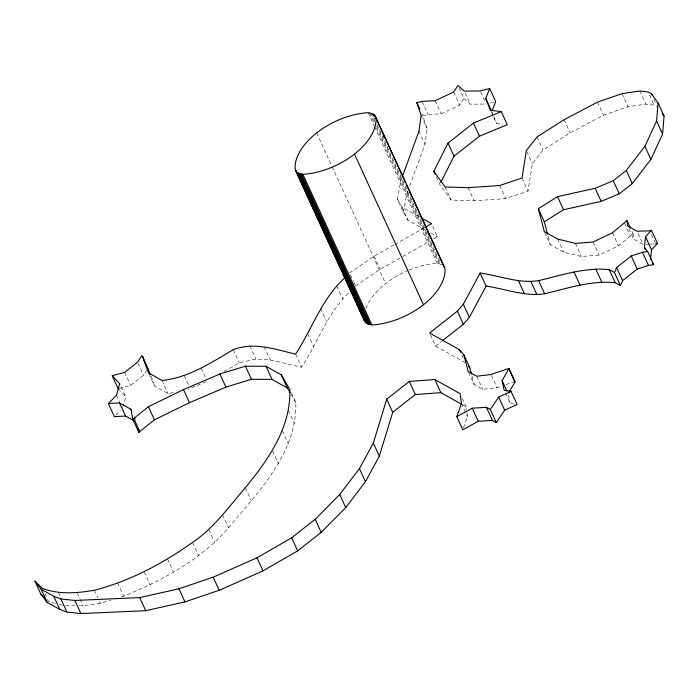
<?xml version="1.0" encoding="UTF-8"?>
<svg xmlns="http://www.w3.org/2000/svg" width="699" height="699" viewBox="0 0 699 699"><rect width="100%" height="100%" fill="white"/><g stroke="black" fill="none" stroke-linecap="round" stroke-linejoin="round"><path stroke-width="0.52" stroke-dasharray="3.5 2.62" d="M121.643 596.754L123.671 596.125C162.404 580.616 200.753 559.611 228.564 527.894C258.455 491.38 296.988 453.293 295.843 402.58L291.134 392.288M409.763 185.803L424.983 144.317L427.089 128.459L422.004 113.858M436.377 176.943L439.811 184.431L451.143 200.071L474.088 200.77L505.657 198.621L528.033 191.124L532.323 163.706L543.053 150.032L570.131 132.784L603.517 115.221L628.034 106.737L645.902 104.099L654.22 105.121L657.375 106.737M425.123 229.84L407.989 220.255L403.402 212.313L397.399 199.215L400.798 180.796L401.908 177.764M403.402 212.313L406.792 193.903L407.91 190.862M122.771 407.29L125.715 396.831L119.712 383.734M463.498 427.736L467.465 416.569L466.67 410.697M224.169 371.492L239.276 362.79L255.825 359.05L270.146 359.889L301.584 367.237C317.949 342.396 327.307 312.846 349.579 292.182M422.86 115.728L428.059 114.514L441.148 113.797L459.706 105.103L463.97 98.533L458.404 86.37M119.249 388.565L130.661 385.446L143.496 375.354L147.218 369.692M544.722 232.496L550.296 244.659L563.691 252.156L581.376 256.498L599.078 255.091L618.466 245.856L633.041 233.754L631.328 230.006M115.851 415.162L120.272 410.61M430.462 334.865L435.599 346.092L441.497 341.453M349.605 272.916L374.105 256.157L393.869 244.973M355.608 286.022L380.107 269.264L401.742 257.014M394.804 244.44L423.97 227.926M402.685 256.481L429.972 241.033M433.738 238.901L437.495 236.769L431.501 223.671M206.179 381.715L188.171 389.247M468.627 372.375L474.202 384.537L482.791 389.343L496.989 387.604L501.961 385.918M505.945 384.564L514.901 381.532M78.935 605.718L83.067 605.727L100.341 603.342L110.486 600.205M490.41 102.971L495.678 101.617M148.957 373.843L154.523 386.014L168.04 393.572L174.4 392.209M646.217 244.248L649.388 244.143M650.446 244.108L655.723 243.942M463.97 98.533L470.287 104.203L486.198 104.046M65.496 605.701L74.802 605.71M442.004 264.703L438.588 263.584L434.341 263.514A58.777 33.797 -24.6 0 0 408.871 270.102M491.345 112.163L496.491 123.391L502.957 124.186M505.386 392.987L510.095 403.279L517.094 404.529M55.483 603.359L48.493 601.542L44.64 593.119M59.476 604.399L64.465 605.701M628.89 228.765L633.609 239.058L643.045 244.344L637.479 232.182M397.399 199.215L401.995 207.157L419.129 216.742M430.837 233.038L437.495 236.769M435.599 346.092L465.237 362.676M462.397 404.695L466.137 406.783L466.539 409.719M118.218 388.854L125.715 396.831M291.046 394.35L295.843 402.58M653.949 99.258L656.09 103.933M649.511 94.828L654.22 105.121M639.908 91.001L645.902 104.099M622.04 93.64L628.034 106.737M597.514 102.124L603.517 115.221M651.442 234.584L655.295 243.007M624.504 223.287L630.507 236.384M564.137 119.686L570.131 132.784M612.464 232.758L618.466 245.856M593.075 241.994L599.078 255.091M537.05 136.934L543.053 150.032M575.373 243.392L581.376 256.498M526.749 151.543L532.323 163.706M557.688 239.058L563.691 252.156M522.039 178.027L528.033 191.124M480.632 91.884L485.77 103.111M465.141 92.976L470.287 104.203M499.663 185.523L505.657 198.621M453.703 91.997L459.706 105.103M435.154 100.7L441.148 113.797M468.085 187.673L474.088 200.77M422.056 101.407L428.059 114.514M421.086 115.361L427.089 128.459M445.141 186.965L451.143 200.071M418.981 131.211L424.983 144.317M373.816 117.519L374.725 119.503M376.997 124.457L440.527 263.226M491.414 375.433L496.989 387.604M370.863 113.186L374.944 122.107M376.761 126.073L439.837 263.846M369.614 112.923L374.148 122.841M376.42 127.795L438.588 263.584M368.268 112.784L374.175 125.671M374.62 126.659L437.251 263.444M401.995 207.157L407.989 220.255M476.788 376.245L482.791 389.343M461.812 355.188L463.096 357.993M462.284 398.369L466.137 406.783M461.462 403.472L467.465 416.569M374.105 256.157L380.107 269.264M316.647 132.915L331.623 165.619M332.077 166.615L385.621 283.576M350.47 274.786L353.467 281.339M353.895 282.274L355.179 285.078M336.796 286.013L342.798 299.111M320.518 308.373L326.512 321.47M307.761 333.79L313.764 346.887M295.581 354.131L301.584 367.237M264.152 346.791L270.146 359.889M288.364 410.33L294.366 423.428M249.823 345.944L255.825 359.05M282.247 430.645L288.241 443.743M233.274 349.692L239.276 362.79M272.54 450.916L278.543 464.014M201.181 368.181L205.89 378.474M245.323 487.719L251.325 500.816M184.291 375.695L188.573 385.053M162.046 380.474L168.04 393.572M222.562 514.796L228.564 527.894M137.921 363.192L143.496 375.354M208.818 529.641L214.811 542.747M124.667 372.349L130.661 385.446M192.566 542.424L198.56 555.53M134.374 416.779L135.658 419.592M116.48 395.232L119.477 401.785M167.437 558.938L173.431 572.035M144.239 571.931L150.233 585.037M117.668 583.027L123.671 596.125M94.348 590.236L97.773 597.724M99.485 601.472L100.341 603.342M77.073 592.621L79.642 598.239M80.07 599.174L83.067 605.727M58.463 592.603L60.603 597.278M491.746 111.604L493.328 115.536M493.721 116.515L496.491 123.391M150.975 376.184L154.523 386.014M548.121 236.349L550.296 244.659M472.008 376.193L474.202 384.537M508.348 394.839L510.095 403.279M633.041 233.754L633.609 239.058M365.953 308.338A58.777 33.797 -24.6 0 1 407.867 270.53"/><path stroke-width="1.05" d="M630.472 228.136L627.047 220.648L612.464 232.758L593.075 241.994L575.373 243.392L557.688 239.058L544.294 231.561L538.317 208.713L557.531 196.637L595.19 188.276L613.259 180.726L626.313 170.46L644.889 146.266L656.579 120.979L658.056 102.989L651.372 93.64L648.218 92.015L639.908 91.001L622.04 93.64L597.514 102.124L564.137 119.686L537.05 136.934L526.321 150.608L522.039 178.027L499.663 185.523L468.085 187.673L445.141 186.965L433.808 171.325L448.007 143.094L473.468 123.068L501.27 111.622L507.273 124.719L479.462 136.174L454.001 156.2L440.789 182.483M547.579 234.279L544.32 221.81L563.534 209.735L601.184 201.373L619.253 193.833L632.315 183.557L650.891 159.363L662.582 134.077L664.05 116.086L658.056 102.989M645.256 249.316L644.399 247.437L645.518 236.734L651.459 230.277L657.462 243.383L651.52 249.831L650.516 259.469M461.462 404.171L440.903 392.663L415.302 394.516L392.707 412.288L379.312 456.176L365.455 481.69L345.725 507.57L321.191 532.385L297.669 550.891L262.999 570.873L219.18 590.297L184.92 601.891L145.733 610.69L80.874 613.565L66.912 612.053L59.791 609.414L47.156 602.337L40.944 594.272L34.95 581.175L41.154 589.24L53.797 596.308L60.909 598.947L74.872 600.467L139.73 597.593L178.927 588.785L213.178 577.199L257.005 557.776L291.675 537.793L315.197 519.287L339.723 494.473L359.452 468.592L373.318 443.079L386.704 399.19L409.308 381.409L434.9 379.566L460.143 393.686L461.462 403.472L456.779 416.665L462.782 429.763L478.273 421.296L492.428 420.414L496.307 422.58L504.661 410.164L517.094 404.529L511.091 391.431L504.093 390.182L502.127 380.684L508.898 368.434L490.986 374.498L476.788 376.245L468.199 371.44L463.821 354.743L459.243 349.579L429.605 332.986L457.391 311.125L463.35 304.214L480.108 273.029C499.488 275.694 518.824 283.785 538.623 280.631C561.734 275.196 585.124 267.167 609.196 269.587L614.465 272.531L620.459 285.638L622.573 280.631L637.235 269.098L648.454 265.428L653.661 264.633L647.667 251.535L644.399 247.437M402.283 176.751L418.981 131.211L421.086 115.361L416.857 102.631L422.056 101.407L435.154 100.7L453.703 91.997L457.976 85.435L464.285 91.106L480.204 90.949L489.676 88.52L495.678 101.617L492.14 110.608M501.27 111.622L490.488 110.285L485.744 98.507L489.676 88.52M614.465 272.531L616.57 267.534L631.232 256L642.46 252.33L647.667 251.535M442.336 340.789L463.393 324.231L469.344 317.32L486.111 286.127L480.108 273.029M509.187 391.982L515.006 382.038L508.898 368.434M496.307 422.58L490.314 409.483L498.658 397.058L511.091 391.431M289.98 392.523L287.315 387.954L271.998 379.382L251.43 379.269L225.908 387.106L189.481 402.685L154.418 419.811L138.813 432.358L132.81 419.26L148.424 406.713L183.488 389.588L219.914 374L245.428 366.171L265.996 366.285L281.313 374.856L289.849 389.474C291.072 427.377 268.276 459.767 245.323 487.719C228.765 506.88 213.842 528.077 192.566 542.424C162.71 563.63 129.97 581.079 94.348 590.236C77.161 593.206 59.153 594.718 42.499 588.436L34.95 581.175M134.086 420.798L125.523 416.001L114.374 416.683L108.38 403.585L116.48 395.232L119.712 383.734L112.216 375.747L124.667 372.349L137.493 362.257L141.748 355.782L142.5 356.202L150.268 374.218M345.088 277.538C321.977 298.421 312.226 328.644 295.581 354.131C275.249 349.351 253.877 341.636 233.274 349.692C210.88 362.772 188.547 377.783 162.046 380.474L148.529 372.908L142.5 356.202M424.913 227.393L431.501 223.671L421.034 217.808M456.779 416.665L472.271 408.199L486.425 407.316L490.314 409.483M651.459 230.277L649.729 230.836L637.051 231.247L627.606 225.96L627.047 220.648M655.723 243.942L657.462 243.383M486.111 286.127C505.491 288.792 524.818 296.892 544.617 293.737C567.737 288.294 591.118 280.273 615.199 282.693L620.459 285.638M108.38 403.585L119.52 402.904L130.949 409.299L131.805 411.169M295.45 170.067C297.171 173.911 302.047 174.532 305.769 174.138A58.777 33.797 -24.6 0 0 376.071 118.847C375.852 113.666 369.579 112.224 365.367 112.862A58.777 33.797 -24.6 0 0 295.074 168.153L295.45 170.067L364.432 320.727C366.145 324.572 371.029 325.192 374.743 324.799A58.777 33.797 -24.6 0 0 445.045 269.508L444.66 267.595L375.249 116.078M147.742 368.88L148.494 369.299M40.944 594.272L44.719 597.907M468.513 366.363L469.824 367.84L471.458 374.105M652.359 262.999L653.661 264.633M443.629 265.969L444.66 267.595M662.233 113.535L664.05 116.086M651.372 93.64L652.237 95.51M656.579 120.979L662.582 134.077M644.889 146.266L650.891 159.363M626.313 170.46L632.315 183.557M645.518 236.734L651.52 249.831M613.259 180.726L619.253 193.833M642.46 252.33L648.454 265.428M631.232 256L637.235 269.098M595.19 188.276L601.184 201.373M616.57 267.534L622.573 280.631M609.196 269.587L615.199 282.693M595.766 269.028L601.76 282.125M557.531 196.637L563.534 209.735M573.966 271.902L579.96 285M538.317 208.713L544.32 221.81M485.744 98.507L491.318 110.669M473.468 123.068L479.462 136.174M538.623 280.631L544.617 293.737M530.873 281.487L536.876 294.594M518.387 280.631L524.39 293.737M448.007 143.094L454.001 156.2M416.857 102.631L419.863 109.175M433.808 171.325L435.093 174.13M509.012 368.941L515.006 382.038M502.127 380.684L506.845 390.977M463.35 304.214L469.344 317.32M374.655 115.309L405.516 182.71M406.425 184.693L443.175 264.973M373.913 114.627L374.821 116.611M383.436 135.44L384.345 137.423M427.91 232.575L429.273 235.546M373.021 114.042L373.93 116.025M498.658 397.058L504.661 410.164M457.391 311.125L463.393 324.231M463.821 354.743L469.824 367.84M486.425 407.316L492.428 420.414M459.243 349.579L460.527 352.383M472.271 408.199L478.273 421.296M354.489 154.086L423.463 304.747M434.9 379.566L440.903 392.663M409.308 381.409L415.302 394.516M302.868 174.217L371.842 324.878M301.522 174.077L370.496 324.729M300.273 173.815L369.255 324.476M299.137 173.439L368.111 324.1M298.115 172.959L367.089 323.62M297.224 172.373L366.206 323.034M296.481 171.692L365.455 322.353M295.887 170.923L364.869 321.575M386.704 399.19L392.707 412.288M373.318 443.079L379.312 456.176M359.452 468.592L365.455 481.69M339.723 494.473L345.725 507.57M281.313 374.856L287.315 387.954M265.996 366.285L271.998 379.382M245.428 366.171L251.43 379.269M315.197 519.287L321.191 532.385M219.914 374L225.908 387.106M291.675 537.793L297.669 550.891M183.488 389.588L189.481 402.685M257.005 557.776L262.999 570.873M143.461 359.522L146.886 367.01M148.424 406.713L154.418 419.811M213.178 577.199L219.18 590.297M133.701 418.29L139.704 431.388M112.216 375.747L118.218 388.854M119.52 402.904L125.523 416.001M178.927 588.785L184.92 601.891M139.73 597.593L145.733 610.69M74.872 600.467L80.874 613.565M60.909 598.947L66.912 612.053M53.797 596.308L59.791 609.414M41.154 589.24L47.156 602.337M364.432 320.727L364.048 318.814M138.437 430.366L138.813 432.358M130.949 409.299L132.81 419.26"/></g></svg>
